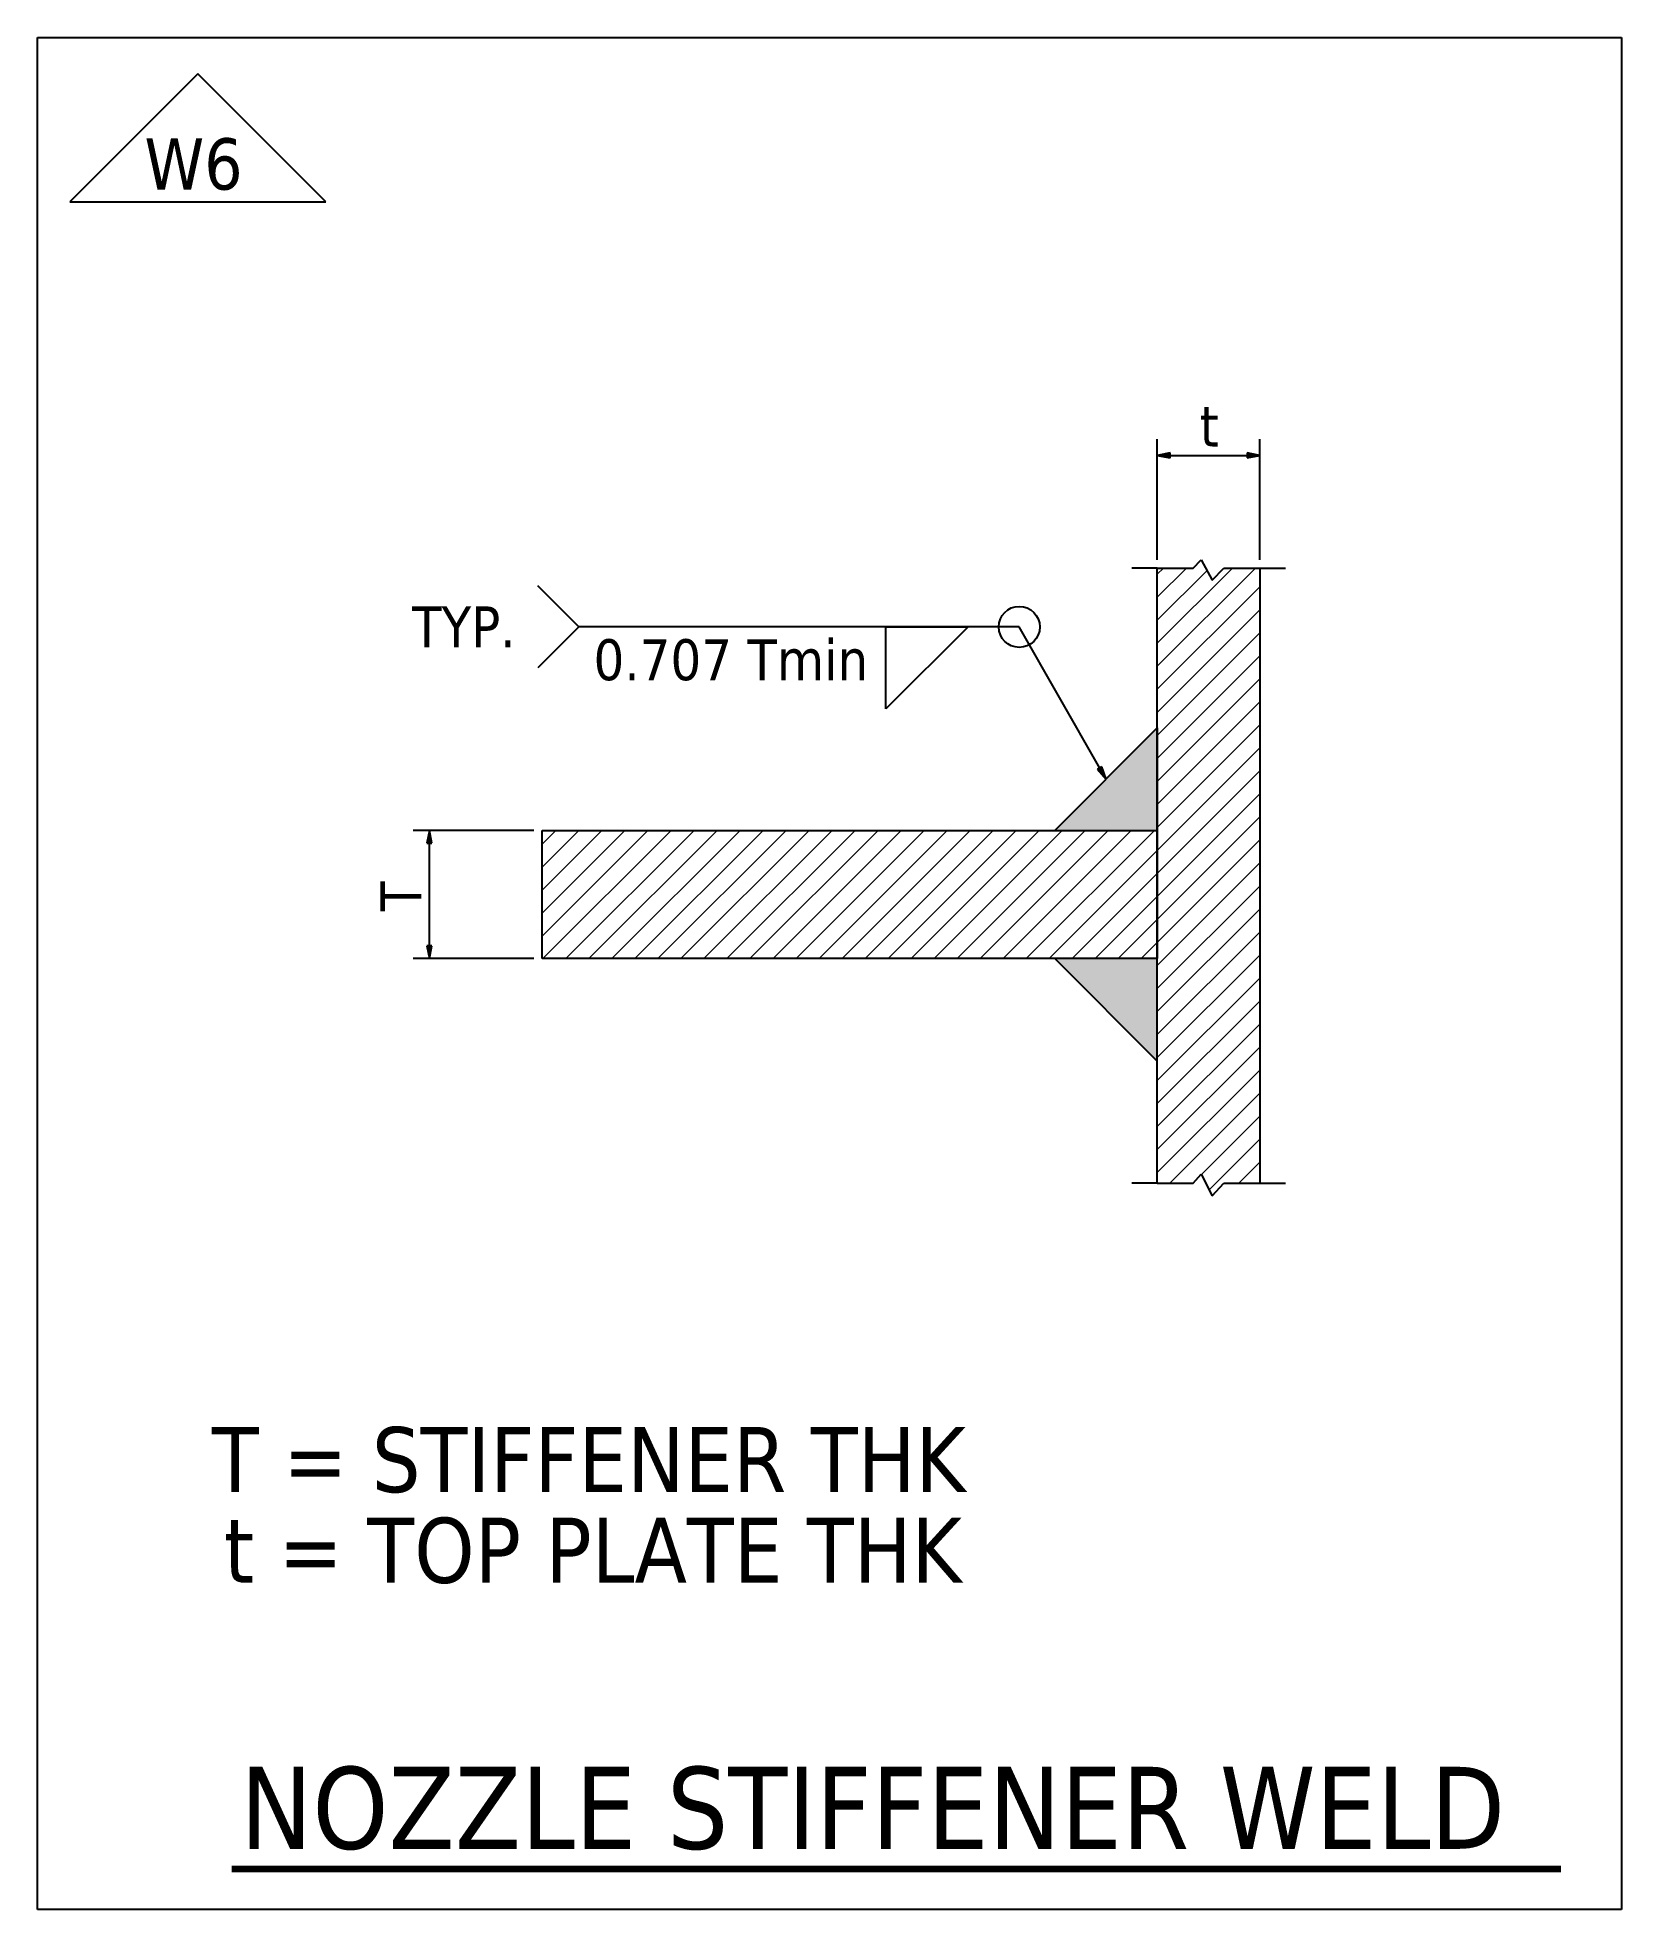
# Model space of a CAD drawing. Header units: millimetres. Extents: x 94 to 403, y 25 to 390.
import ezdxf

# ---------------------------------------------------------------- set-up
doc = ezdxf.new("R2010")
doc.units = ezdxf.units.MM
for name, color, linetype, lineweight in [('Dimension (ANSI)', 7, 'Continuous', 25), ('Hatch (ANSI)', 7, 'Continuous', 18), ('Sketch Geometry (ANSI)', 7, 'Continuous', 25), ('Symbol (ANSI)', 7, 'Continuous', 25)]:
    doc.layers.add(name, color=color, linetype=linetype, lineweight=lineweight)

msp = doc.modelspace()

# ---------------------------------------------------------------- linework, layer by layer
for p, q in [((93.86, 389.8), (402.9, 389.8)), ((93.86, 24.59), (93.86, 389.8)), ((402.9, 389.8), (402.9, 24.59)), ((402.9, 24.59), (93.86, 24.59))]:
    msp.add_line(p, q)
at = {"layer": 'Dimension (ANSI)'}
for p, q in [((312.33, 287.87), (312.33, 311.45)), ((332.33, 287.87), (332.33, 311.45)), ((314.83, 308.77), (312.33, 308.27)), ((312.33, 308.27), (314.83, 307.77)), ((314.83, 308.27), (312.33, 308.27)), ((314.83, 307.77), (314.83, 308.77)), ((314.83, 308.27), (329.83, 308.27)), ((329.83, 308.77), (329.83, 307.77)), ((332.33, 308.27), (329.83, 308.77)), ((329.83, 307.77), (332.33, 308.27)), ((329.83, 308.27), (332.33, 308.27)), ((190.73, 235.11), (167.16, 235.11)), ((170.33, 235.11), (169.83, 232.61)), ((170.83, 232.61), (170.33, 235.11)), ((170.33, 232.61), (170.33, 235.11)), ((169.83, 232.61), (170.83, 232.61)), ((170.33, 212.61), (170.33, 232.61)), ((170.83, 212.61), (169.83, 212.61)), ((169.83, 212.61), (170.33, 210.11)), ((170.33, 210.11), (170.83, 212.61)), ((170.33, 212.61), (170.33, 210.11)), ((190.73, 210.11), (167.16, 210.11))]:
    msp.add_line(p, q, dxfattribs=at)
at = {"layer": 'Dimension (ANSI)', "linetype": 'Continuous'}
for points in [[(314.83, 308.77), (314.83, 308.27), (312.33, 308.27)], [(312.33, 308.27), (314.83, 308.27), (314.83, 307.77)], [(329.83, 308.77), (332.33, 308.27), (329.83, 308.27)], [(329.83, 308.27), (332.33, 308.27), (329.83, 307.77)], [(170.33, 235.11), (170.83, 232.61), (169.83, 232.61)], [(169.83, 212.61), (170.83, 212.61), (170.33, 210.11)]]:
    msp.add_solid(points, dxfattribs=at)
at = {"layer": 'Hatch (ANSI)', "linetype": 'Continuous'}
for p, q in [((312.33, 285.08), (313.53, 286.27)), ((312.33, 280.59), (318.02, 286.27)), ((312.33, 271.61), (327, 286.27)), ((312.33, 267.12), (331.49, 286.27)), ((312.33, 276.1), (322.04, 285.81)), ((312.33, 262.63), (332.33, 282.63)), ((312.33, 258.14), (332.33, 278.14)), ((312.33, 253.65), (332.33, 273.65)), ((312.33, 249.16), (332.33, 269.16)), ((312.33, 244.67), (332.33, 264.67)), ((312.33, 240.18), (332.33, 260.18)), ((312.33, 235.69), (332.33, 255.69)), ((312.33, 231.2), (332.33, 251.2)), ((312.33, 226.71), (332.33, 246.71)), ((312.33, 222.22), (332.33, 242.22)), ((312.33, 217.73), (332.33, 237.73)), ((192.33, 232.43), (195.01, 235.11)), ((192.33, 227.94), (199.5, 235.11)), ((192.33, 223.45), (203.99, 235.11)), ((192.33, 218.96), (208.48, 235.11)), ((192.33, 214.47), (212.97, 235.11)), ((192.46, 210.11), (217.46, 235.11)), ((196.95, 210.11), (221.95, 235.11)), ((201.44, 210.11), (226.44, 235.11)), ((205.93, 210.11), (230.93, 235.11)), ((210.42, 210.11), (235.42, 235.11)), ((214.91, 210.11), (239.91, 235.11)), ((219.4, 210.11), (244.4, 235.11)), ((223.89, 210.11), (248.89, 235.11)), ((228.38, 210.11), (253.38, 235.11)), ((232.87, 210.11), (257.87, 235.11)), ((237.36, 210.11), (262.36, 235.11)), ((241.85, 210.11), (266.85, 235.11)), ((246.34, 210.11), (271.34, 235.11)), ((250.83, 210.11), (275.83, 235.11)), ((255.32, 210.11), (280.32, 235.11)), ((259.81, 210.11), (284.81, 235.11)), ((264.3, 210.11), (289.3, 235.11)), ((268.79, 210.11), (293.79, 235.11)), ((273.28, 210.11), (298.28, 235.11)), ((277.77, 210.11), (302.77, 235.11)), ((282.26, 210.11), (307.26, 235.11)), ((286.75, 210.11), (311.75, 235.11)), ((291.24, 210.11), (312.33, 231.2)), ((312.33, 213.24), (332.33, 233.24)), ((295.73, 210.11), (312.33, 226.71)), ((312.33, 208.75), (332.33, 228.75)), ((312.33, 204.26), (332.33, 224.26)), ((300.22, 210.11), (312.33, 222.22)), ((312.33, 199.77), (332.33, 219.77)), ((304.71, 210.11), (312.33, 217.73)), ((309.2, 210.11), (312.33, 213.24)), ((312.33, 195.28), (332.33, 215.28)), ((312.33, 190.79), (332.33, 210.79)), ((312.33, 186.3), (332.33, 206.3)), ((312.33, 181.81), (332.33, 201.81)), ((312.33, 177.32), (332.33, 197.32)), ((312.33, 172.83), (332.33, 192.83)), ((312.33, 168.34), (332.33, 188.34)), ((314.76, 166.27), (332.33, 183.85)), ((320.95, 167.97), (332.33, 179.36)), ((322.46, 164.99), (332.33, 174.87)), ((328.23, 166.27), (332.33, 170.38)), ((319.25, 166.27), (319.91, 166.93))]:
    msp.add_line(p, q, dxfattribs=at)
for points in [[(312.33, 255.11), (312.33, 235.11), (292.33, 235.11)], [(292.33, 210.11), (312.33, 210.11), (312.33, 190.11)]]:
    msp.add_solid(points, dxfattribs=at)
at = {"layer": 'Sketch Geometry (ANSI)'}
for p, q in [((125.15, 382.73), (100.15, 357.73)), ((150.15, 357.73), (125.15, 382.73)), ((100.15, 357.73), (150.15, 357.73)), ((312.33, 286.27), (307.33, 286.27)), ((312.33, 166.27), (312.33, 286.27)), ((312.33, 286.27), (319.33, 286.27)), ((319.33, 286.27), (320.9, 287.89)), ((320.9, 287.89), (323.06, 283.93)), ((323.06, 283.93), (325.33, 286.27)), ((325.33, 286.27), (332.33, 286.27)), ((332.33, 286.27), (332.33, 166.27)), ((332.33, 286.27), (337.33, 286.27)), ((292.33, 235.11), (312.33, 255.11)), ((312.33, 255.11), (312.33, 235.11)), ((192.33, 210.11), (192.33, 235.11)), ((192.33, 235.11), (312.33, 235.11)), ((292.33, 235.11), (312.33, 235.11)), ((312.33, 235.11), (312.33, 210.11)), ((312.33, 210.11), (192.33, 210.11)), ((292.33, 210.11), (312.33, 190.11)), ((319.33, 166.27), (320.9, 168.07)), ((320.9, 168.07), (323.06, 163.8)), ((312.33, 166.27), (307.33, 166.27)), ((312.33, 166.27), (319.33, 166.27)), ((323.06, 163.8), (325.33, 166.27)), ((325.33, 166.27), (332.33, 166.27)), ((332.33, 166.27), (337.33, 166.27))]:
    msp.add_line(p, q, dxfattribs=at)
at = {"layer": 'Symbol (ANSI)'}
for p, q in [((199.51, 274.81), (191.51, 282.81)), ((199.51, 274.81), (191.51, 266.81)), ((285.4, 274.81), (199.51, 274.81)), ((259.4, 258.81), (259.4, 274.81)), ((275.4, 274.81), (259.4, 258.81)), ((259.4, 274.81), (275.4, 274.81)), ((301.1, 247.28), (285.4, 274.81)), ((301.53, 247.52), (300.66, 247.03)), ((300.66, 247.03), (302.33, 245.11)), ((301.1, 247.28), (302.33, 245.11)), ((302.33, 245.11), (301.53, 247.52))]:
    msp.add_line(p, q, dxfattribs=at)
at = {"layer": 'Symbol (ANSI)', "linetype": 'Continuous', "lineweight": 140}
msp.add_line((131.78, 32.5), (391.03, 32.5), dxfattribs=at)
at = {"layer": 'Symbol (ANSI)'}
msp.add_circle((285.4, 274.81), 4, dxfattribs=at)
at = {"layer": 'Symbol (ANSI)', "linetype": 'Continuous'}
for points in [[(301.53, 247.52), (301.69, 247.03), (300.66, 247.03)], [(300.66, 247.03), (301.69, 247.03), (302.33, 245.11)]]:
    msp.add_solid(points, dxfattribs=at)

# ---------------------------------------------------------------- texts
at = {"layer": 'Dimension (ANSI)', "insert": (320.61, 317.99), "char_height": 8, "attachment_point": 1}
msp.add_mtext('\\fTahoma|b0|i0;\\W1.;t', dxfattribs=at)
at = {"layer": 'Dimension (ANSI)', "insert": (160.73, 219.38), "char_height": 8, "attachment_point": 1, "rotation": 90}
msp.add_mtext('\\fTahoma|b0|i0;\\W1.;T', dxfattribs=at)
at = {"layer": 'Symbol (ANSI)', "attachment_point": 1}
for s, insert, char_height in [('\\fTahoma|b0|i0;\\W1.;W6', (114.73, 370.13), 10), ('\\fTahoma|b0|i0;\\W1.;TYP.', (166.94, 278.81), 8), ('\\fTahoma|b0|i0;\\W1.;0.707 Tmin', (202.35, 272.41), 8), ('\\fTahoma|b0|i0;\\W1.;T = STIFFENER THK', (127.87, 118.72), 12.7), ('\\fTahoma|b0|i0;\\W1.;t = TOP PLATE THK', (130.26, 101.03), 12.7), ('\\fTahoma|b0|i0;\\W1.;NOZZLE STIFFENER WELD', (133.38, 52.43), 16)]:
    msp.add_mtext(s, dxfattribs=dict(at, insert=insert, char_height=char_height))

doc.saveas('drawing.dxf')
